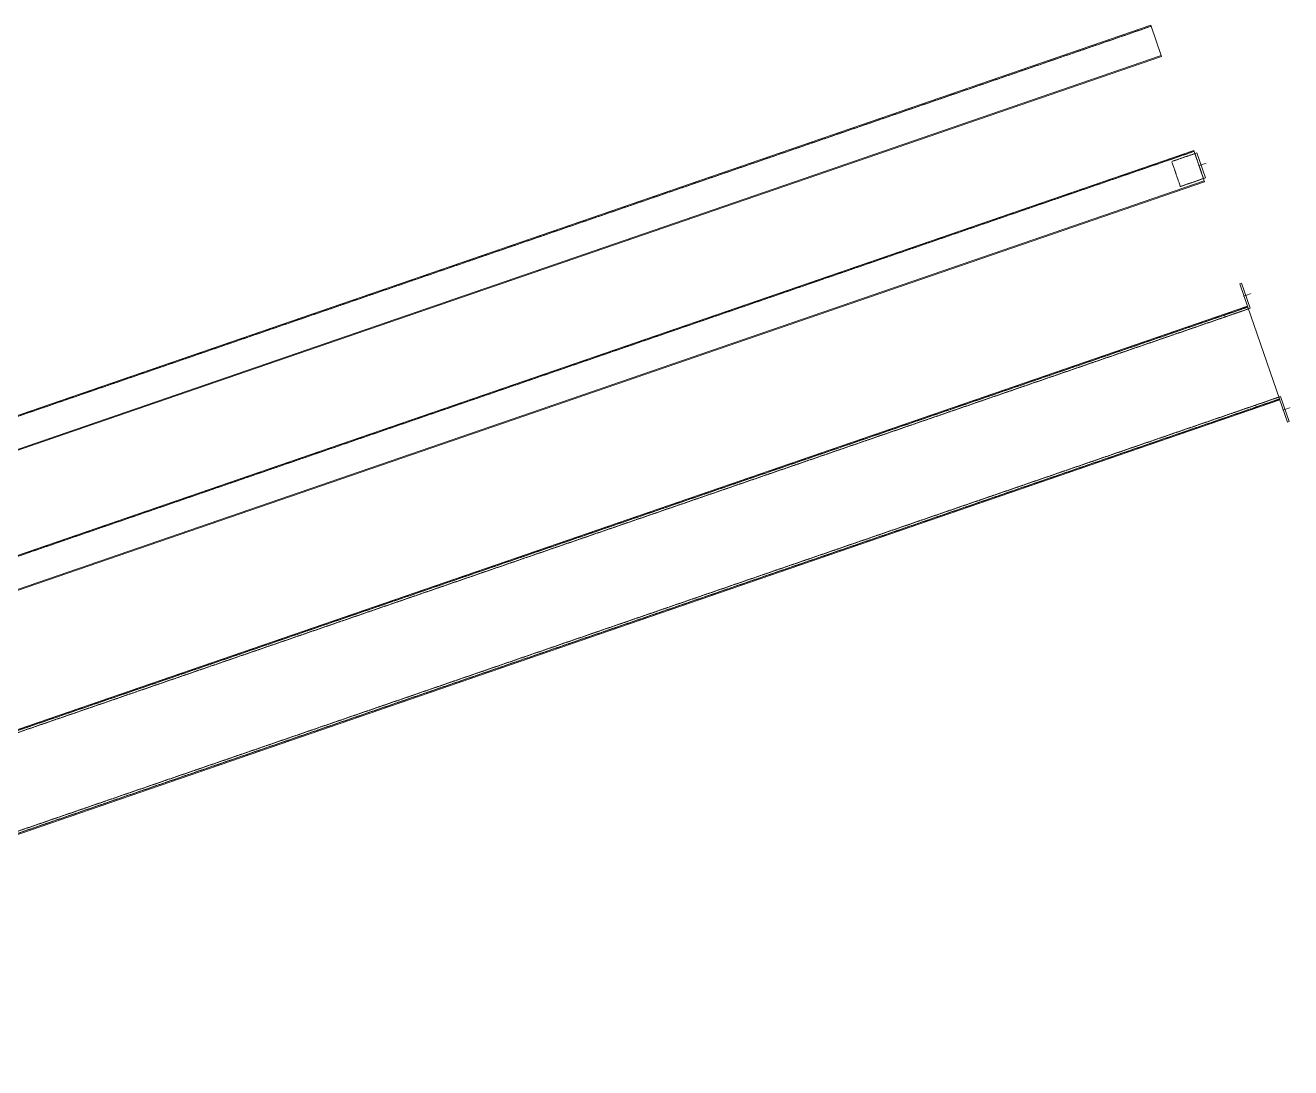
# Model space of a CAD drawing. Extents: x 760773 to 1075934, y 719259 to 1013331.
# Drawn here: x 847099 to 849012, y 836102 to 837678 of the extents above; entities that cross this region are included whole.
import ezdxf

# ---------------------------------------------------------------- set-up
doc = ezdxf.new("R2010")
doc.units = 0
doc.header["$MEASUREMENT"] = 0
doc.linetypes.add('HIDDEN2', pattern=[0.1875, 0.125, -0.0625])
doc.layers.add('EL THICK', color=1, linetype='Continuous')
doc.layers.add('EL THIN', color=2, linetype='Continuous')

msp = doc.modelspace()

# ---------------------------------------------------------------- linework, layer by layer
at = {"layer": 'EL THICK', "lineweight": 0}
for points in [[(848816.36807, 837630.43162), (848800.08966, 837677.70755), (845868.98208, 836668.44628), (845885.26049, 836621.17035), (848816.36807, 837630.43162)], [(848881.4817, 837441.32791), (848865.20329, 837488.60384), (845934.09571, 836479.34256), (845950.37412, 836432.06663), (848881.4817, 837441.32791)], [(848995.07386, 837111.43234), (848946.23863, 837253.26013), (846015.13105, 836243.99885), (846063.96627, 836102.17106), (848995.07386, 837111.43234)]]:
    msp.add_lwpolyline(points, dxfattribs=at)
for points in [[(848882.69042, 837447.03221), (848879.85386, 837446.0555), (848866.83113, 837483.87624), (848869.66769, 837484.85295)], [(848937.51752, 837287.80274), (848950.54024, 837249.982), (848912.7195, 837236.95927), (848911.7428, 837239.79583), (848946.72698, 837251.84185), (848934.68096, 837286.82604)], [(849009.46808, 837078.84314), (848996.44535, 837116.66388), (848958.62461, 837103.64115), (848959.60132, 837100.8046), (848994.5855, 837112.85062), (849006.63153, 837077.86643)]]:
    msp.add_lwpolyline(points, close=True, dxfattribs=at)
at = {"layer": 'EL THICK', "lineweight": 0, "const_width": 1}
for points in [[(848872.22314, 837465.22834), (848883.92859, 837469.25885)], [(848940.07296, 837268.17813), (848951.77842, 837272.20864)], [(848999.39968, 837095.88083), (849011.10514, 837099.91134)]]:
    msp.add_lwpolyline(points, dxfattribs=at)
at = {"layer": 'EL THIN', "linetype": 'HIDDEN2', "lineweight": 0}
for p, q in [((845869.47043, 836667.028), (848800.57802, 837676.28928)), ((845934.58406, 836477.92428), (848865.69165, 837487.18556)), ((846015.6194, 836242.58057), (848946.72698, 837251.84185)), ((846016.5961, 836239.74401), (848947.70369, 837249.00529)), ((846062.50121, 836106.4259), (848993.6088, 837115.68717)), ((846063.47792, 836103.58934), (848994.5855, 837112.85062))]:
    msp.add_line(p, q, dxfattribs=at)
at = {"layer": 'EL THIN', "lineweight": 0}
for p, q in [((845884.77213, 836622.58862), (848815.87972, 837631.8499)), ((845949.88577, 836433.48491), (848880.99335, 837442.74619))]:
    msp.add_line(p, q, dxfattribs=at)
at = {"layer": 'EL THIN', "linetype": 'HIDDEN2', "lineweight": 0}
msp.add_lwpolyline([(848879.85386, 837446.0555), (848844.86967, 837434.00948), (848831.84695, 837471.83022), (848866.83113, 837483.87624)], close=True, dxfattribs=at)

doc.saveas('drawing.dxf')
